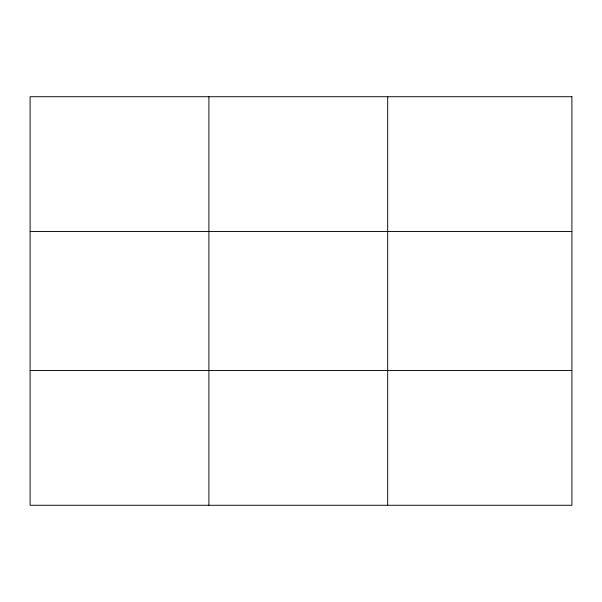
<?xml version="1.0" encoding="UTF-8"?>
<svg xmlns="http://www.w3.org/2000/svg" width="602" height="602" viewBox="0 0 602 602"><rect width="100%" height="100%" fill="white"/><g stroke="black" fill="none" stroke-linecap="round" stroke-linejoin="round"><path stroke-width="0.9" d="M208.894 505.274L208.894 96.726M387.688 505.274L387.688 96.726M30.1 231.544L571.9 231.544M30.1 370.456L571.9 370.456M571.9 96.726L571.9 505.274L30.1 505.274L30.1 96.726L571.9 96.726"/></g></svg>
